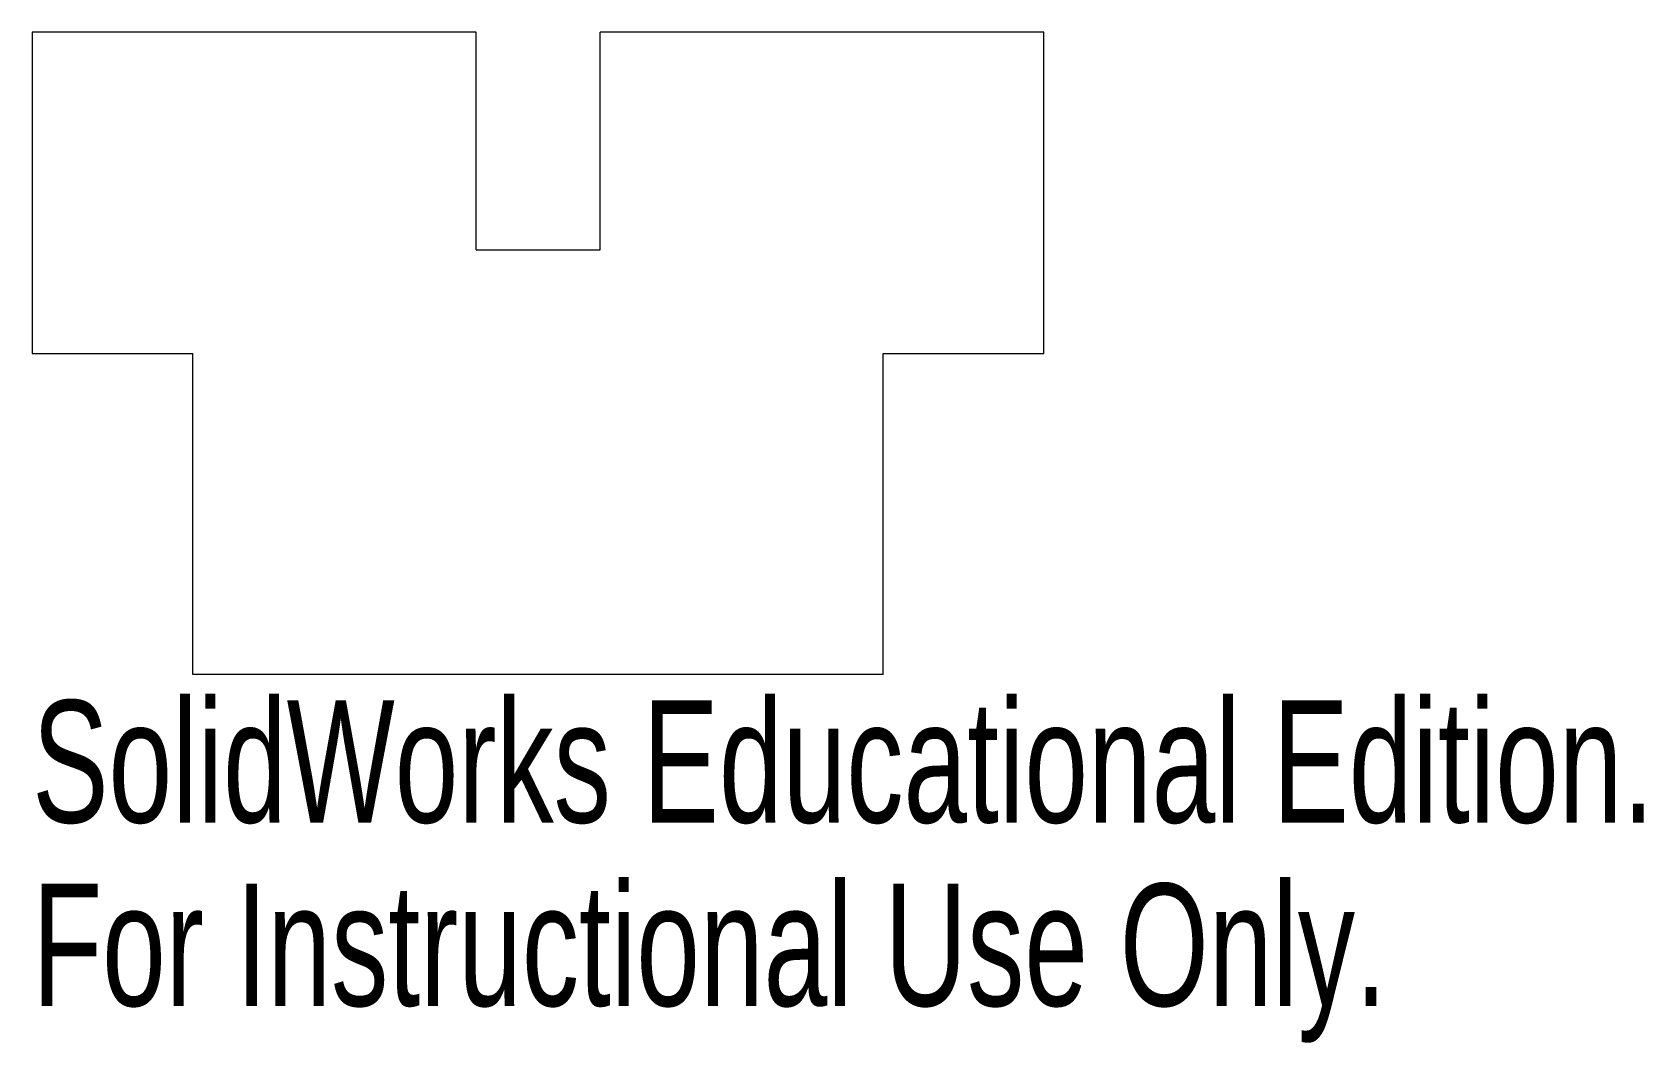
# Model space of a CAD drawing. Header units: millimetres. Extents: x -2 to 4.37, y -3.36 to 0.64.
import ezdxf

# ---------------------------------------------------------------- set-up
doc = ezdxf.new("R2010")
doc.units = ezdxf.units.MM
doc.styles.add('SLDTEXTSTYLE0', font='TXT', dxfattribs={"width": 0.7})

msp = doc.modelspace()

# ---------------------------------------------------------------- linework, layer by layer
at = {"color": 7, "linetype": 'Continuous', "lineweight": 15}
for p, q in [((-0.245, 0.635), (-2, 0.635)), ((-2, 0.635), (-2, -0.635)), ((-0.245, -0.225), (-0.245, 0.635)), ((2, 0.635), (0.245, 0.635)), ((0.245, -0.225), (0.245, 0.635)), ((2, -0.635), (2, 0.635)), ((-0.245, -0.225), (0.245, -0.225)), ((-2, -0.635), (-1.365, -0.635)), ((-1.365, -1.905), (-1.365, -0.635)), ((1.365, -1.905), (1.365, -0.635)), ((1.365, -0.635), (2, -0.635)), ((1.365, -1.905), (-1.365, -1.905))]:
    msp.add_line(p, q, dxfattribs=at)

# ---------------------------------------------------------------- texts
at = {"color": 7, "linetype": 'Continuous', "char_height": 0.483362, "attachment_point": 1, "style": 'SLDTEXTSTYLE0'}
for s, insert in [('SolidWorks Educational Edition.', (-2, -2.007)), ('For Instructional Use Only.', (-2, -2.732))]:
    msp.add_mtext(s, dxfattribs=dict(at, insert=insert))

doc.saveas('drawing.dxf')
